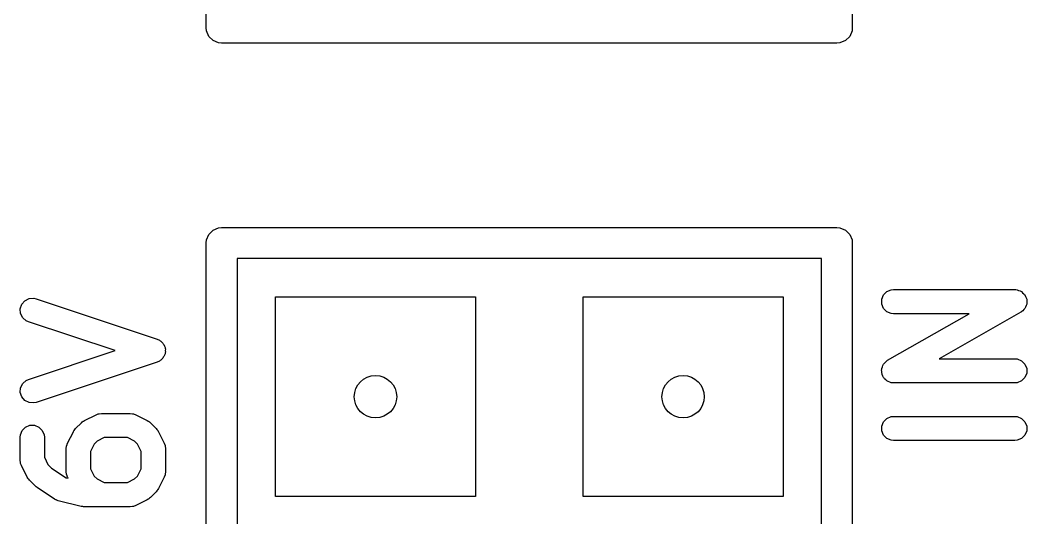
# Model space of a CAD drawing. Extents: x -4.27 to -3.21, y 5.41 to 6.94.
# Drawn here: x -3.5405 to -3.2133, y 5.9606 to 6.1225 of the extents above; entities that cross this region are included whole.
import ezdxf

# ---------------------------------------------------------------- set-up
doc = ezdxf.new("R2010")
doc.units = 0
doc.header["$MEASUREMENT"] = 0
doc.layers.add('BLACK', color=7, linetype='CONTINUOUS')

msp = doc.modelspace()

# ---------------------------------------------------------------- linework, layer by layer
at = {"layer": 'BLACK', "linetype": 'CONTINUOUS'}
for p, q in [((-3.27, 6.42), (-3.27, 6.12)), ((-3.48, 6.12), (-3.48, 6.22)), ((-3.4799, 6.11902), (-3.48, 6.12)), ((-3.27, 6.12), (-3.2701, 6.11902)), ((-3.47916, 6.11722), (-3.4799, 6.11902)), ((-3.47778, 6.11584), (-3.47916, 6.11722)), ((-3.27084, 6.11722), (-3.27222, 6.11584)), ((-3.2701, 6.11902), (-3.27084, 6.11722)), ((-3.47598, 6.1151), (-3.47778, 6.11584)), ((-3.475, 6.115), (-3.47598, 6.1151)), ((-3.375, 6.115), (-3.475, 6.115)), ((-3.275, 6.115), (-3.375, 6.115)), ((-3.27402, 6.1151), (-3.275, 6.115)), ((-3.27222, 6.11584), (-3.27402, 6.1151)), ((-3.47916, 6.05278), (-3.47778, 6.05416)), ((-3.47778, 6.05416), (-3.47598, 6.0549)), ((-3.47598, 6.0549), (-3.475, 6.055)), ((-3.475, 6.055), (-3.275, 6.055)), ((-3.275, 6.055), (-3.27402, 6.0549)), ((-3.27402, 6.0549), (-3.27222, 6.05416)), ((-3.27222, 6.05416), (-3.27084, 6.05278)), ((-3.48, 6.05), (-3.4799, 6.05098)), ((-3.4799, 6.05098), (-3.47916, 6.05278)), ((-3.27084, 6.05278), (-3.2701, 6.05098)), ((-3.2701, 6.05098), (-3.27, 6.05)), ((-3.48, 5.85), (-3.48, 6.05)), ((-3.27, 6.05), (-3.27, 5.75)), ((-3.47, 6.045), (-3.47, 5.85)), ((-3.28, 6.045), (-3.47, 6.045)), ((-3.28, 5.755), (-3.28, 6.045)), ((-3.25875, 6.03419), (-3.25733, 6.03478)), ((-3.25733, 6.03478), (-3.25657, 6.03486)), ((-3.25657, 6.03486), (-3.2172, 6.03486)), ((-3.2172, 6.03486), (-3.217, 6.03484)), ((-3.217, 6.03484), (-3.21692, 6.03485)), ((-3.21692, 6.03485), (-3.21682, 6.03482)), ((-3.21682, 6.03482), (-3.21643, 6.03478)), ((-3.21643, 6.03478), (-3.21594, 6.03458)), ((-3.21594, 6.03458), (-3.21544, 6.03444)), ((-3.21544, 6.03444), (-3.21524, 6.03429)), ((-3.21524, 6.03429), (-3.21501, 6.03419)), ((-3.53999, 6.03006), (-3.53898, 6.03122)), ((-3.53898, 6.03122), (-3.53761, 6.03191)), ((-3.53761, 6.03191), (-3.53607, 6.03201)), ((-3.53607, 6.03201), (-3.53532, 6.03184)), ((-3.53532, 6.03184), (-3.49595, 6.01872)), ((-3.4575, 5.9675), (-3.4575, 6.0325)), ((-3.4575, 6.0325), (-3.3925, 6.0325)), ((-3.3925, 6.0325), (-3.3925, 5.9675)), ((-3.3575, 5.9675), (-3.3575, 6.0325)), ((-3.3575, 6.0325), (-3.2925, 6.0325)), ((-3.2925, 6.0325), (-3.2925, 5.9675)), ((-3.26043, 6.03169), (-3.25984, 6.03311)), ((-3.26043, 6.03015), (-3.26043, 6.03169)), ((-3.25984, 6.03311), (-3.25875, 6.03419)), ((-3.21501, 6.03419), (-3.21464, 6.03382)), ((-3.21464, 6.03382), (-3.21422, 6.0335)), ((-3.21422, 6.0335), (-3.2141, 6.03329)), ((-3.2141, 6.03329), (-3.21392, 6.03311)), ((-3.21392, 6.03311), (-3.21372, 6.03262)), ((-3.21372, 6.03262), (-3.21346, 6.03217)), ((-3.21346, 6.03217), (-3.21343, 6.03192)), ((-3.21343, 6.03192), (-3.21333, 6.03169)), ((-3.21333, 6.03169), (-3.21333, 6.03116)), ((-3.21333, 6.03116), (-3.21327, 6.03065)), ((-3.54047, 6.0286), (-3.53999, 6.03006)), ((-3.54036, 6.02707), (-3.54047, 6.0286)), ((-3.25984, 6.02873), (-3.26043, 6.03015)), ((-3.25875, 6.02765), (-3.25984, 6.02873)), ((-3.21494, 6.02772), (-3.21501, 6.02765)), ((-3.21461, 6.02795), (-3.21494, 6.02772)), ((-3.21429, 6.02836), (-3.21461, 6.02795)), ((-3.21392, 6.02873), (-3.21429, 6.02836)), ((-3.21383, 6.02896), (-3.21392, 6.02873)), ((-3.21367, 6.02916), (-3.21383, 6.02896)), ((-3.21354, 6.02967), (-3.21367, 6.02916)), ((-3.21333, 6.03015), (-3.21354, 6.02967)), ((-3.21327, 6.03065), (-3.21333, 6.0304)), ((-3.21333, 6.0304), (-3.21333, 6.03015)), ((-3.53968, 6.02569), (-3.54036, 6.02707)), ((-3.53852, 6.02469), (-3.53968, 6.02569)), ((-3.53781, 6.02437), (-3.53852, 6.02469)), ((-3.25733, 6.02706), (-3.25875, 6.02765)), ((-3.25852, 6.01184), (-3.23202, 6.02698)), ((-3.25657, 6.02698), (-3.25733, 6.02706)), ((-3.23202, 6.02698), (-3.25657, 6.02698)), ((-3.21524, 6.0275), (-3.24174, 6.01236)), ((-3.21508, 6.02762), (-3.21524, 6.0275)), ((-3.21501, 6.02765), (-3.21508, 6.02762)), ((-3.50965, 6.01499), (-3.53781, 6.02437)), ((-3.49595, 6.01872), (-3.49525, 6.01841)), ((-3.49525, 6.01841), (-3.49503, 6.01822)), ((-3.49503, 6.01822), (-3.49478, 6.0181)), ((-3.49478, 6.0181), (-3.49446, 6.01772)), ((-3.53781, 6.0056), (-3.50965, 6.01499)), ((-3.49446, 6.01772), (-3.49409, 6.0174)), ((-3.49409, 6.0174), (-3.49396, 6.01715)), ((-3.49396, 6.01715), (-3.49378, 6.01693)), ((-3.49378, 6.01693), (-3.49362, 6.01647)), ((-3.49362, 6.01647), (-3.4934, 6.01602)), ((-3.4934, 6.01602), (-3.49338, 6.01574)), ((-3.49338, 6.01574), (-3.49329, 6.01548)), ((-3.49329, 6.01548), (-3.49333, 6.01499)), ((-3.49333, 6.01499), (-3.49329, 6.01449)), ((-3.49525, 6.01156), (-3.49595, 6.01125)), ((-3.49503, 6.01175), (-3.49525, 6.01156)), ((-3.49478, 6.01187), (-3.49503, 6.01175)), ((-3.49446, 6.01225), (-3.49478, 6.01187)), ((-3.49409, 6.01257), (-3.49446, 6.01225)), ((-3.49396, 6.01282), (-3.49409, 6.01257)), ((-3.49378, 6.01304), (-3.49396, 6.01282)), ((-3.49362, 6.0135), (-3.49378, 6.01304)), ((-3.4934, 6.01395), (-3.49362, 6.0135)), ((-3.49338, 6.01423), (-3.4934, 6.01395)), ((-3.49329, 6.01449), (-3.49338, 6.01423)), ((-3.25947, 6.01098), (-3.25915, 6.01139)), ((-3.25915, 6.01139), (-3.25883, 6.01162)), ((-3.25883, 6.01162), (-3.25875, 6.0117)), ((-3.25875, 6.0117), (-3.25868, 6.01173)), ((-3.25868, 6.01173), (-3.25852, 6.01184)), ((-3.24174, 6.01236), (-3.2172, 6.01236)), ((-3.2172, 6.01236), (-3.21643, 6.01228)), ((-3.21643, 6.01228), (-3.21501, 6.0117)), ((-3.21501, 6.0117), (-3.21392, 6.01061)), ((-3.49595, 6.01125), (-3.53532, 5.99813)), ((-3.26049, 6.0087), (-3.26043, 6.00894)), ((-3.26043, 6.00818), (-3.26049, 6.0087)), ((-3.26043, 6.00919), (-3.26023, 6.00968)), ((-3.26043, 6.00894), (-3.26043, 6.00919)), ((-3.26043, 6.00766), (-3.26043, 6.00818)), ((-3.26023, 6.00968), (-3.26009, 6.01018)), ((-3.26009, 6.01018), (-3.25994, 6.01038)), ((-3.25994, 6.01038), (-3.25984, 6.01061)), ((-3.25984, 6.01061), (-3.25947, 6.01098)), ((-3.21392, 6.01061), (-3.21333, 6.00919)), ((-3.21333, 6.00919), (-3.21333, 6.00766)), ((-3.53968, 6.00428), (-3.53852, 6.00528)), ((-3.53852, 6.00528), (-3.53781, 6.0056)), ((-3.26033, 6.00742), (-3.26043, 6.00766)), ((-3.2603, 6.00717), (-3.26033, 6.00742)), ((-3.26004, 6.00672), (-3.2603, 6.00717)), ((-3.25984, 6.00624), (-3.26004, 6.00672)), ((-3.25966, 6.00606), (-3.25984, 6.00624)), ((-3.25954, 6.00584), (-3.25966, 6.00606)), ((-3.25912, 6.00552), (-3.25954, 6.00584)), ((-3.25875, 6.00515), (-3.25912, 6.00552)), ((-3.25852, 6.00505), (-3.25875, 6.00515)), ((-3.25832, 6.0049), (-3.25852, 6.00505)), ((-3.25782, 6.00476), (-3.25832, 6.0049)), ((-3.25733, 6.00456), (-3.25782, 6.00476)), ((-3.21501, 6.00515), (-3.21643, 6.00456)), ((-3.21392, 6.00624), (-3.21501, 6.00515)), ((-3.21333, 6.00766), (-3.21392, 6.00624)), ((-3.54047, 6.00137), (-3.54036, 6.0029)), ((-3.54036, 6.0029), (-3.53968, 6.00428)), ((-3.25694, 6.00452), (-3.25733, 6.00456)), ((-3.25684, 6.0045), (-3.25694, 6.00452)), ((-3.25676, 6.00451), (-3.25684, 6.0045)), ((-3.25657, 6.00449), (-3.25676, 6.00451)), ((-3.2172, 6.00449), (-3.25657, 6.00449)), ((-3.21643, 6.00456), (-3.2172, 6.00449)), ((-3.53999, 5.99991), (-3.54047, 6.00137)), ((-3.53898, 5.99875), (-3.53999, 5.99991)), ((-3.53761, 5.99806), (-3.53898, 5.99875)), ((-3.53607, 5.99796), (-3.53761, 5.99806)), ((-3.53532, 5.99813), (-3.53607, 5.99796)), ((-3.5206, 5.99152), (-3.5203, 5.99177)), ((-3.5203, 5.99177), (-3.52023, 5.99185)), ((-3.52023, 5.99185), (-3.52011, 5.99192)), ((-3.52011, 5.99192), (-3.52001, 5.99201)), ((-3.52001, 5.99201), (-3.51991, 5.99205)), ((-3.51991, 5.99205), (-3.51958, 5.99226)), ((-3.51958, 5.99226), (-3.51583, 5.99413)), ((-3.51583, 5.99413), (-3.51511, 5.99441)), ((-3.51511, 5.99441), (-3.51497, 5.99442)), ((-3.51497, 5.99442), (-3.51484, 5.99447)), ((-3.51484, 5.99447), (-3.51407, 5.99455)), ((-3.51407, 5.99455), (-3.5047, 5.99455)), ((-3.5047, 5.99455), (-3.50393, 5.99447)), ((-3.50393, 5.99447), (-3.5038, 5.99442)), ((-3.5038, 5.99442), (-3.50366, 5.99441)), ((-3.50366, 5.99441), (-3.50293, 5.99413)), ((-3.50293, 5.99413), (-3.49918, 5.99226)), ((-3.49918, 5.99226), (-3.49885, 5.99205)), ((-3.49885, 5.99205), (-3.49876, 5.99201)), ((-3.49876, 5.99201), (-3.49865, 5.99192)), ((-3.49865, 5.99192), (-3.49853, 5.99185)), ((-3.49853, 5.99185), (-3.49846, 5.99177)), ((-3.49846, 5.99177), (-3.49816, 5.99152)), ((-3.26043, 5.99044), (-3.25984, 5.99186)), ((-3.25984, 5.99186), (-3.25875, 5.99295)), ((-3.25875, 5.99295), (-3.25733, 5.99354)), ((-3.25733, 5.99354), (-3.25657, 5.99361)), ((-3.25657, 5.99361), (-3.2172, 5.99361)), ((-3.2172, 5.99361), (-3.21643, 5.99354)), ((-3.21643, 5.99354), (-3.21501, 5.99295)), ((-3.21501, 5.99295), (-3.21392, 5.99186)), ((-3.21392, 5.99186), (-3.21333, 5.99044)), ((-3.54043, 5.98763), (-3.53984, 5.98905)), ((-3.53984, 5.98905), (-3.53875, 5.99014)), ((-3.53875, 5.99014), (-3.53733, 5.99072)), ((-3.53733, 5.99072), (-3.5358, 5.99072)), ((-3.5358, 5.99072), (-3.53438, 5.99014)), ((-3.53438, 5.99014), (-3.53329, 5.98905)), ((-3.53329, 5.98905), (-3.5327, 5.98763)), ((-3.52509, 5.98487), (-3.52321, 5.98862)), ((-3.52321, 5.98862), (-3.52301, 5.98895)), ((-3.52301, 5.98895), (-3.52297, 5.98905)), ((-3.52297, 5.98905), (-3.52288, 5.98916)), ((-3.52288, 5.98916), (-3.5228, 5.98928)), ((-3.5228, 5.98928), (-3.52273, 5.98935)), ((-3.52273, 5.98935), (-3.52248, 5.98965)), ((-3.52248, 5.98965), (-3.5206, 5.99152)), ((-3.49816, 5.99152), (-3.49629, 5.98965)), ((-3.49629, 5.98965), (-3.49604, 5.98935)), ((-3.49604, 5.98935), (-3.49596, 5.98928)), ((-3.49596, 5.98928), (-3.49589, 5.98916)), ((-3.49589, 5.98916), (-3.4958, 5.98905)), ((-3.4958, 5.98905), (-3.49576, 5.98895)), ((-3.49576, 5.98895), (-3.49555, 5.98862)), ((-3.49555, 5.98862), (-3.49367, 5.98487)), ((-3.26043, 5.98891), (-3.26043, 5.99044)), ((-3.25984, 5.98749), (-3.26043, 5.98891)), ((-3.21333, 5.98891), (-3.21392, 5.98749)), ((-3.21333, 5.99044), (-3.21333, 5.98891)), ((-3.5405, 5.98686), (-3.54043, 5.98763)), ((-3.5405, 5.97936), (-3.5405, 5.98686)), ((-3.5327, 5.98763), (-3.53263, 5.98686)), ((-3.53263, 5.98686), (-3.53263, 5.98029)), ((-3.51549, 5.9855), (-3.51646, 5.98453)), ((-3.51314, 5.98668), (-3.51549, 5.9855)), ((-3.50562, 5.98668), (-3.51314, 5.98668)), ((-3.50328, 5.9855), (-3.50562, 5.98668)), ((-3.50231, 5.98453), (-3.50328, 5.9855)), ((-3.25875, 5.9864), (-3.25984, 5.98749)), ((-3.25733, 5.98581), (-3.25875, 5.9864)), ((-3.25657, 5.98574), (-3.25733, 5.98581)), ((-3.2172, 5.98574), (-3.25657, 5.98574)), ((-3.21643, 5.98581), (-3.2172, 5.98574)), ((-3.21501, 5.9864), (-3.21643, 5.98581)), ((-3.21392, 5.98749), (-3.21501, 5.9864)), ((-3.52551, 5.98311), (-3.52543, 5.98388)), ((-3.52551, 5.97561), (-3.52551, 5.98311)), ((-3.52543, 5.98388), (-3.52538, 5.98401)), ((-3.52538, 5.98401), (-3.52537, 5.98415)), ((-3.52537, 5.98415), (-3.52509, 5.98487)), ((-3.51646, 5.98453), (-3.51763, 5.98218)), ((-3.51763, 5.98218), (-3.51763, 5.97654)), ((-3.50113, 5.98218), (-3.50231, 5.98453)), ((-3.50113, 5.97654), (-3.50113, 5.98218)), ((-3.49367, 5.98487), (-3.4934, 5.98415)), ((-3.4934, 5.98415), (-3.49339, 5.98401)), ((-3.49339, 5.98401), (-3.49333, 5.98388)), ((-3.49333, 5.98388), (-3.49326, 5.98311)), ((-3.49326, 5.98311), (-3.49326, 5.97561)), ((-3.54043, 5.9786), (-3.5405, 5.97936)), ((-3.54037, 5.97847), (-3.54043, 5.9786)), ((-3.53263, 5.98029), (-3.53146, 5.97795)), ((-3.54036, 5.97832), (-3.54037, 5.97847)), ((-3.54009, 5.9776), (-3.54036, 5.97832)), ((-3.53821, 5.97385), (-3.54009, 5.9776)), ((-3.53146, 5.97795), (-3.53031, 5.9768)), ((-3.53031, 5.9768), (-3.52558, 5.97364)), ((-3.52543, 5.97485), (-3.52551, 5.97561)), ((-3.51763, 5.97654), (-3.51646, 5.9742)), ((-3.50231, 5.9742), (-3.50113, 5.97654)), ((-3.49326, 5.97561), (-3.49333, 5.97485)), ((-3.538, 5.97352), (-3.53821, 5.97385)), ((-3.53796, 5.97343), (-3.538, 5.97352)), ((-3.53788, 5.97332), (-3.53796, 5.97343)), ((-3.5378, 5.9732), (-3.53788, 5.97332)), ((-3.53772, 5.97313), (-3.5378, 5.9732)), ((-3.53748, 5.97283), (-3.53772, 5.97313)), ((-3.5356, 5.97096), (-3.53748, 5.97283)), ((-3.52558, 5.97364), (-3.5249, 5.97348)), ((-3.52538, 5.97472), (-3.52543, 5.97485)), ((-3.52537, 5.97458), (-3.52538, 5.97472)), ((-3.52509, 5.97385), (-3.52537, 5.97458)), ((-3.5249, 5.97348), (-3.52509, 5.97385)), ((-3.51646, 5.9742), (-3.51549, 5.97323)), ((-3.51549, 5.97323), (-3.51314, 5.97205)), ((-3.51314, 5.97205), (-3.50562, 5.97205)), ((-3.50562, 5.97205), (-3.50328, 5.97323)), ((-3.50328, 5.97323), (-3.50231, 5.9742)), ((-3.49367, 5.97385), (-3.49555, 5.9701)), ((-3.4934, 5.97458), (-3.49367, 5.97385)), ((-3.49339, 5.97472), (-3.4934, 5.97458)), ((-3.49333, 5.97485), (-3.49339, 5.97472)), ((-3.5356, 5.97095), (-3.5356, 5.97096)), ((-3.5353, 5.97071), (-3.5356, 5.97095)), ((-3.5356, 5.97095), (-3.5356, 5.97095)), ((-3.535, 5.97047), (-3.5353, 5.97071)), ((-3.535, 5.97046), (-3.535, 5.97047)), ((-3.535, 5.97047), (-3.535, 5.97047)), ((-3.52938, 5.96671), (-3.535, 5.97046)), ((-3.49629, 5.96908), (-3.49816, 5.96721)), ((-3.49604, 5.96938), (-3.49629, 5.96908)), ((-3.49596, 5.96945), (-3.49604, 5.96938)), ((-3.49589, 5.96957), (-3.49596, 5.96945)), ((-3.4958, 5.96968), (-3.49589, 5.96957)), ((-3.49576, 5.96977), (-3.4958, 5.96968)), ((-3.49555, 5.9701), (-3.49576, 5.96977)), ((-3.52895, 5.96649), (-3.52938, 5.96671)), ((-3.52887, 5.96643), (-3.52895, 5.96649)), ((-3.52878, 5.9664), (-3.52887, 5.96643)), ((-3.5287, 5.96635), (-3.52878, 5.9664)), ((-3.5286, 5.96633), (-3.5287, 5.96635)), ((-3.52815, 5.96617), (-3.5286, 5.96633)), ((-3.52065, 5.9643), (-3.52815, 5.96617)), ((-3.49918, 5.96647), (-3.50293, 5.96459)), ((-3.49885, 5.96668), (-3.49918, 5.96647)), ((-3.49876, 5.96672), (-3.49885, 5.96668)), ((-3.49865, 5.96681), (-3.49876, 5.96672)), ((-3.49853, 5.96688), (-3.49865, 5.96681)), ((-3.49846, 5.96696), (-3.49853, 5.96688)), ((-3.49816, 5.96721), (-3.49846, 5.96696)), ((-3.3925, 5.9675), (-3.4575, 5.9675)), ((-3.2925, 5.9675), (-3.3575, 5.9675)), ((-3.52052, 5.96428), (-3.52065, 5.9643)), ((-3.52046, 5.96425), (-3.52052, 5.96428)), ((-3.52017, 5.96423), (-3.52046, 5.96425)), ((-3.51988, 5.96418), (-3.52017, 5.96423)), ((-3.51983, 5.96419), (-3.51988, 5.96418)), ((-3.51969, 5.96418), (-3.51983, 5.96419)), ((-3.5047, 5.96418), (-3.51969, 5.96418)), ((-3.50393, 5.96425), (-3.5047, 5.96418)), ((-3.5038, 5.96431), (-3.50393, 5.96425)), ((-3.50366, 5.96432), (-3.5038, 5.96431)), ((-3.50293, 5.96459), (-3.50366, 5.96432))]:
    msp.add_line(p, q, dxfattribs=at)
at = {"layer": 'BLACK'}
for centre in [(-3.425, 6), (-3.325, 6)]:
    msp.add_circle(centre, 0.00689, dxfattribs=at)
at = {"layer": 'WHITE'}
for centre in [(-3.425, 6), (-3.325, 6)]:
    msp.add_circle(centre, 0.00689, dxfattribs=at)

doc.saveas('drawing.dxf')
